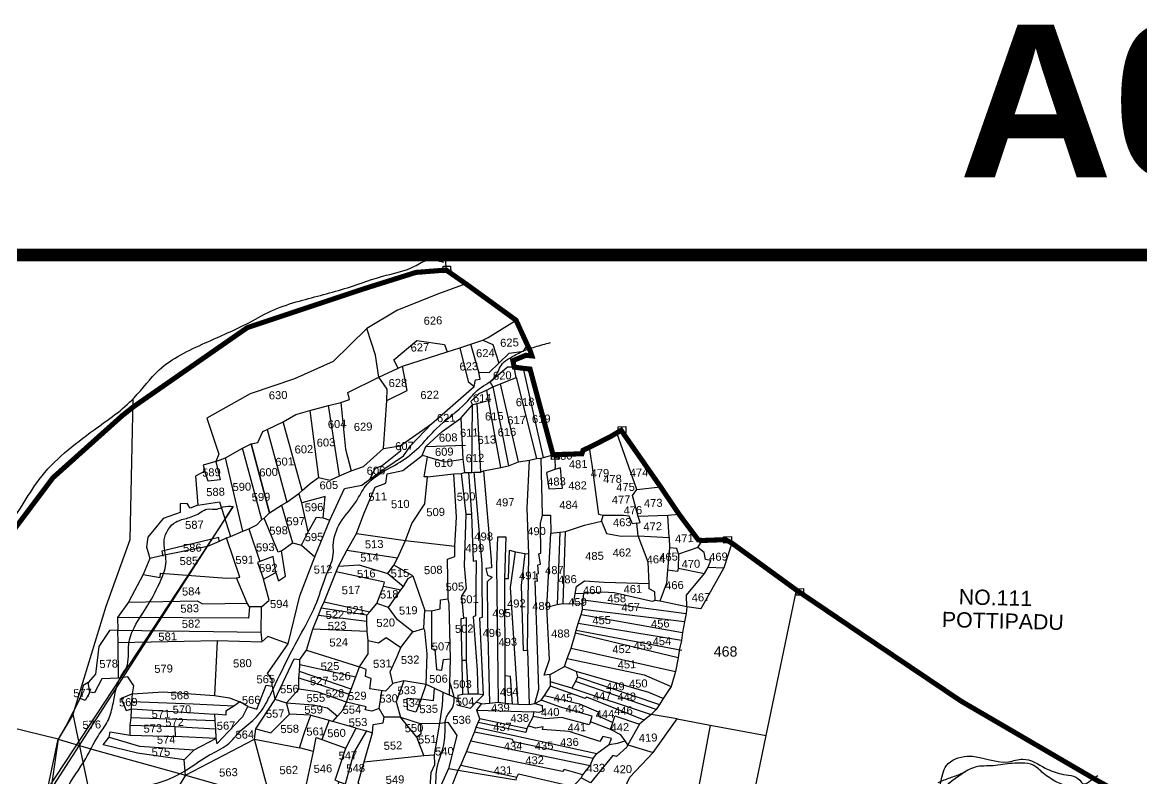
# Model space of a CAD drawing. Header units: inches. Extents: x 182366 to 215308, y 1619047 to 1632624.
# Drawn here: x 185172 to 187374, y 1631137 to 1632624 of the extents above; entities that cross this region are included whole.
import ezdxf
from ezdxf.enums import TextEntityAlignment as Align

# ---------------------------------------------------------------- set-up
doc = ezdxf.new("R2010")
doc.units = ezdxf.units.IN
doc.header["$MEASUREMENT"] = 0
doc.linetypes.add('HIDDEN2', pattern=[0.1875, 0.125, -0.0625])
for name, color, linetype in [('PLOT', 7, 'Continuous'), ('PLOT NO', 7, 'Continuous'), ('ROAD', 1, 'Continuous'), ('STREAM', 4, 'Continuous'), ('TEXT', 1, 'Continuous'), ('VILLAGE BOUNDARY', 5, 'Continuous'), ('VILLAGE STONES', 240, 'Continuous')]:
    doc.layers.add(name, color=color, linetype=linetype)
doc.styles.get("Standard").update_dxf_attribs({"font": 'arial.ttf'})

msp = doc.modelspace()

# ---------------------------------------------------------------- linework, layer by layer
at = {"color": 5, "const_width": 25}
msp.add_lwpolyline([(182378.6, 1632166.8), (191929.3, 1632166.8), (191929.3, 1619118.1), (182378.6, 1619118.1)], close=True, dxfattribs=at)
at = {"layer": 'PLOT'}
for points in [[(186044.5, 1632110.3), (185990.9, 1632090.7), (185910.3, 1632058.3), (185849.7, 1632022.3), (185783.9, 1631957.4), (185707.8, 1631923.4), (185620, 1631893.5), (185535, 1631845.7), (185558.4, 1631774.9), (185552.7, 1631760.6), (185528, 1631753.5), (185531.2, 1631741.8), (185512.9, 1631731.5), (185517.2, 1631674.8), (185502.2, 1631669), (185496.4, 1631678.3), (185482.3, 1631677.2), (185482.4, 1631660.1), (185449.3, 1631648.6), (185419.2, 1631611.7), (185416.3, 1631593.1), (185423, 1631569.9), (185409.6, 1631538.3), (185380.8, 1631484), (185359.5, 1631453.8), (185359.9, 1631428.8), (185343.7, 1631428.6), (185322.5, 1631396.6), (185316.3, 1631342.5), (185301.4, 1631326), (185291.6, 1631319.9), (185285.9, 1631295.4), (185258, 1631241.7), (185242.4, 1631214.3), (184982.1, 1631278)], [(185552.7, 1631760.6), (185571.7, 1631768), (185605.4, 1631786.8), (185622, 1631795.1), (185635.6, 1631797.7), (185645.3, 1631819.5), (185653.6, 1631823.6), (185684.9, 1631838.6), (185710, 1631853), (185737.6, 1631861), (185774.7, 1631870.6), (185798.9, 1631877), (185816, 1631882.6), (185812.3, 1631896.3), (185873.1, 1631926.3), (185911.5, 1631944.3), (185919.9, 1631948), (186008.1, 1631976.6), (186032.6, 1631984.3), (186054.7, 1631991.4), (186078.3, 1631999.3), (186088.5, 1632004.8), (186143.4, 1632038.5)], [(185882.9, 1631786.3), (185888.9, 1631880.4), (185890, 1631903.2), (185873.1, 1631926.3), (185867, 1631970.1), (185849.7, 1632022.3)], [(185911.5, 1631944.3), (185903.1, 1631960.9), (185948.2, 1631998.4), (186002.3, 1631990.9), (186008.1, 1631976.6)], [(186078.3, 1631999.3), (186097.4, 1631990.6), (186109.8, 1631953.9)], [(185359.9, 1631428.8), (185641.7, 1631425.2), (185642.6, 1631474.7), (185618.8, 1631475), (185614.5, 1631481.8), (185593.6, 1631531.9), (185599.7, 1631533.3), (185574.7, 1631608.8), (185574.5, 1631610.6), (185581.5, 1631613.1), (185605.6, 1631623.8), (185617.5, 1631628.2), (185633.2, 1631635.9), (185643.4, 1631646.4), (185647.9, 1631649.5), (185658.4, 1631659.7), (185682, 1631674.7), (185692.6, 1631681), (185716, 1631698), (185722.5, 1631703.8), (185738.5, 1631717.3), (185755, 1631728.9), (185778, 1631723.9), (185796.2, 1631732.4), (185819.1, 1631742.4), (185843, 1631750.6), (185882.9, 1631786.3), (185915.2, 1631791.4), (185977.2, 1631834.8), (186060.7, 1631907.9), (186063.5, 1631921.1), (186072.9, 1631922.3), (186069.9, 1631936.3), (186090.3, 1631935.7), (186109.8, 1631953.9), (186130, 1631974), (186157.7, 1631977.9), (186165.6, 1631989.9)], [(186032.6, 1631984.3), (186048.9, 1631918.2), (186060.7, 1631907.9)], [(186069.9, 1631936.3), (186054.7, 1631991.4)], [(185242.4, 1631214.3), (185309.1, 1631194.9), (185493.3, 1631144), (185628.6, 1631214.4), (185631.6, 1631234.9), (185669.1, 1631291.8), (185707.1, 1631372.7), (185718, 1631371.3), (185731.1, 1631389.3), (185743.9, 1631431.2), (185754.7, 1631458.3), (185759.7, 1631472.2), (185765.9, 1631484.6), (185789.4, 1631543.6), (185794.4, 1631555.1), (185810.7, 1631585.4), (185829.4, 1631619.3), (185844.2, 1631657.9), (185865.9, 1631709.9), (185887.5, 1631718.1), (185889.8, 1631736.5), (185920.8, 1631742.9), (185958.9, 1631772.7), (185965.7, 1631790.3), (185998.1, 1631819.6), (186034.8, 1631846.1), (186057.4, 1631872.4), (186066, 1631875), (186089.1, 1631880.8), (186085.9, 1631900.9), (186097.7, 1631907.5), (186112.6, 1631913.7), (186143.4, 1631926.1), (186139.8, 1631946.2), (186126.5, 1631945.9), (186092.3, 1631916.8), (186097.7, 1631907.5)], [(185888.9, 1631880.4), (185929.4, 1631900.3), (185919.9, 1631948)], [(186197.3, 1631768.2), (186158.2, 1631943.8)], [(186097.7, 1631907.5), (186128.7, 1631752)], [(186148, 1631759.7), (186112.6, 1631913.7)], [(186143.4, 1631926.1), (186183.6, 1631766.4)], [(186085.9, 1631900.9), (186070.1, 1631893.8), (186054.4, 1631878.4), (186057.4, 1631872.4)], [(185737.6, 1631861), (185755, 1631728.9)], [(185796.2, 1631732.4), (185774.7, 1631870.6)], [(185798.9, 1631877), (185807.8, 1631784.7), (185819.1, 1631742.4)], [(186056.1, 1631739.2), (186057.4, 1631872.4)], [(186066, 1631875), (186073.2, 1631740)], [(186113.5, 1631748.9), (186089.1, 1631880.8)], [(185722.5, 1631703.8), (185684.9, 1631838.6)], [(186034.8, 1631846.1), (186037.6, 1631793), (186038.6, 1631765), (186042.1, 1631738.7)], [(185493.3, 1631144), (185490.6, 1631173.8), (185510, 1631193.9), (185552.8, 1631215.6), (185555, 1631205.6), (185588.2, 1631240.9), (185605.6, 1631259), (185615.8, 1631278.8), (185633.6, 1631273.4), (185652.1, 1631320.5), (185663.9, 1631318.7), (185663.4, 1631331.9), (185654.1, 1631343.6), (185694.8, 1631401.9), (185718.2, 1631496.6), (185747.2, 1631573), (185776.9, 1631645), (185805.6, 1631707.6), (185840, 1631714.1), (185854.9, 1631725.3), (185885.1, 1631746.6), (185922.1, 1631771.6), (185936.6, 1631792.3), (185977.2, 1631834.8)], [(185653.6, 1631823.6), (185692.6, 1631681)], [(186380.9, 1631705.8), (186341.5, 1631817)], [(185622, 1631795.1), (185658.4, 1631659.7)], [(185658.4, 1631659.7), (185622, 1631795.1)], [(185643.4, 1631646.4), (185605.4, 1631786.8)], [(185659, 1631101.5), (185628.6, 1631214.4), (185717.6, 1631197.2), (185727.8, 1631229.9), (185739.5, 1631261.9), (185775.6, 1631251.7), (185783.1, 1631249.4), (185792.2, 1631259.5), (185802.6, 1631271.3), (185810.1, 1631287.6), (185815.2, 1631302.8), (185819.1, 1631313), (185828.4, 1631337.2), (185835.5, 1631356.8), (185852.5, 1631382.6), (185852.2, 1631408.5), (185850.4, 1631426.5), (185849.6, 1631446.9), (185849.6, 1631458.3), (185855.9, 1631465.2), (185869.5, 1631481.6), (185882.9, 1631515.5), (185916.8, 1631508.2), (185922.2, 1631515), (185931, 1631530.8), (185940.6, 1631535.5), (185903.1, 1631557), (185909.9, 1631570.7), (185926.1, 1631605.4), (185938.1, 1631638.5), (185963.9, 1631677.1), (185969.4, 1631730.2), (185962.9, 1631730.7), (185968.9, 1631769.9), (185958.9, 1631772.7)], [(185915.2, 1631791.4), (185915.8, 1631781.2), (185879.7, 1631752.2), (185866.1, 1631747.2), (185854.9, 1631725.3)], [(185965.7, 1631790.3), (186043.8, 1631792.9)], [(185969.4, 1631730.2), (186020.8, 1631736.2), (186035.9, 1631737.3), (186042.1, 1631738.7), (186049.7, 1631739), (186056.1, 1631739.2), (186061, 1631739.7), (186073.2, 1631740), (186079.6, 1631742.1), (186113.5, 1631748.9), (186128.7, 1631752), (186148, 1631759.7), (186169.9, 1631763.3), (186183.6, 1631766.4), (186193, 1631767.3), (186197.3, 1631768.2), (186216.1, 1631773.9), (186218.9, 1631770.3), (186220.1, 1631751.9), (186219.4, 1631744.7), (186203.6, 1631738.9), (186207.7, 1631707.1), (186234.5, 1631708.5), (186233.1, 1631725.7), (186230.6, 1631747.9), (186219.4, 1631744.7)], [(186380.8, 1631639.7), (186372.7, 1631638), (186366, 1631653), (186354.7, 1631654.6), (186336.9, 1631654.6), (186314.8, 1631654.6), (186308.8, 1631655.7), (186306.2, 1631656.4), (186295.8, 1631734.6), (186293.1, 1631754.5), (186290.9, 1631766.3), (186288.1, 1631788.8)], [(185552.7, 1631760.6), (185561.3, 1631724.8), (185537.7, 1631722.3), (185531.2, 1631741.8)], [(185605.6, 1631623.8), (185571.7, 1631768)], [(185605.6, 1631623.8), (185571.7, 1631768)], [(185968.9, 1631769.9), (186004.2, 1631760.2), (186038.6, 1631765)], [(186108.6, 1631287.1), (186105.6, 1631556.1), (186107.6, 1631612.3), (186123.1, 1631612.6), (186120.4, 1631530.4), (186128.3, 1631530.8), (186130.6, 1631586.6), (186142.2, 1631582.8), (186160.5, 1631579.9), (186168.5, 1631579), (186165.1, 1631669), (186169.9, 1631763.3)], [(186180.6, 1631284.5), (186188.5, 1631313), (186181.2, 1631525.8), (186185.4, 1631525.5), (186184.3, 1631540), (186187.4, 1631540.5), (186186, 1631557.2), (186191.6, 1631558.7), (186188, 1631579), (186191.9, 1631580.2), (186191.2, 1631638.8), (186195.5, 1631655.3), (186193, 1631767.3)], [(185900.8, 1631323.9), (185895.7, 1631347.3), (185909.8, 1631377.1), (185916.4, 1631394.8), (185940.5, 1631425.9), (185962.2, 1631432), (185962.8, 1631445.8), (185964.1, 1631467.3), (185977, 1631467.1), (185994.4, 1631470.8), (185994.9, 1631488.6), (186009.7, 1631490.4), (186008.7, 1631568.3), (186022.9, 1631573.7), (186023.2, 1631594), (186026.1, 1631651.4), (186020.8, 1631736.2)], [(186038.9, 1631302.2), (186035.1, 1631451.9), (186040.6, 1631452.7), (186036.4, 1631495.6), (186046.1, 1631510.6), (186042, 1631555.7), (186045.2, 1631657), (186035.9, 1631737.3)], [(186049.7, 1631739), (186055.7, 1631657.4), (186058.8, 1631564.8), (186065.1, 1631565.8), (186063.8, 1631456.9), (186059.2, 1631455.3), (186066.6, 1631350.1), (186068.4, 1631302.9)], [(186079.5, 1631301.7), (186072.1, 1631453.1), (186077.6, 1631454.2), (186076.4, 1631533), (186077, 1631559.1), (186061, 1631739.7)], [(186079.6, 1631742.1), (186094.5, 1631566.6), (186095.4, 1631551.7), (186083.8, 1631550.2), (186087.4, 1631537.3), (186096.2, 1631533.5), (186086.8, 1631524.3), (186087.5, 1631446.8), (186091.1, 1631285.4)], [(186075.4, 1631283.8), (186091.1, 1631285.4), (186108.6, 1631287.1), (186121.7, 1631285.2), (186136.4, 1631283.8), (186147.3, 1631283.3), (186169.1, 1631282.7), (186180.6, 1631284.5), (186192.5, 1631291), (186199.2, 1631300.4), (186211.2, 1631318.7), (186211, 1631327.5), (186210.3, 1631342), (186238.7, 1631357.4), (186244.2, 1631373), (186251.6, 1631393.6), (186260.5, 1631423.1), (186261.5, 1631429.1), (186265.6, 1631442.1), (186271.3, 1631459.8), (186274.3, 1631469.4), (186273.6, 1631481.8), (186275.6, 1631488.8), (186276.5, 1631501.3), (186259.9, 1631500.5), (186262.1, 1631514.9), (186277.8, 1631525.7), (186316.8, 1631523.3), (186405, 1631520.8), (186403.5, 1631562.4), (186383.7, 1631614.7), (186380.8, 1631639.7), (186387.3, 1631640.6), (186383.7, 1631652.2), (186372.3, 1631694), (186380.9, 1631705.8), (186427.8, 1631710.7)], [(185763.8, 1631649.7), (185768.1, 1631692.1), (185721.9, 1631679.3), (185716, 1631698)], [(185517.2, 1631674.8), (185559.8, 1631681.6), (185581.5, 1631613.1)], [(185682, 1631674.7), (185703.3, 1631600.7)], [(185734.5, 1631622.2), (185721.9, 1631679.3)], [(185681.7, 1631584.8), (185675.2, 1631582.6), (185647.9, 1631649.5)], [(185721.2, 1631595.8), (185734.5, 1631622.2), (185750.9, 1631651.3), (185763.8, 1631649.7), (185776.9, 1631645)], [(186045.2, 1631657), (186055.7, 1631657.4)], [(186195.5, 1631655.3), (186211.1, 1631654.9), (186211.9, 1631619.9), (186229.4, 1631622), (186240.8, 1631622.9), (186278.3, 1631635.3), (186311.7, 1631643.4), (186314.8, 1631654.6)], [(186311.7, 1631643.4), (186321.6, 1631618.8), (186350.4, 1631613.6), (186383.7, 1631614.7), (186444.8, 1631611.1), (186442.1, 1631654.3)], [(186464.3, 1631656.6), (186442.1, 1631654.3), (186383.7, 1631652.2)], [(185617.5, 1631628.2), (185639.4, 1631564.1)], [(185829.4, 1631619.3), (185926.1, 1631605.4), (186023.2, 1631594)], [(186210.3, 1631342), (186198.4, 1631340.5), (186209.5, 1631371), (186204.1, 1631474.2), (186211.9, 1631619.9)], [(186229.4, 1631622), (186224.3, 1631479.2)], [(186236.1, 1631481.6), (186240.8, 1631622.9)], [(185574.5, 1631610.6), (185559.5, 1631603.2), (185536.3, 1631593.7), (185448.2, 1631575.8), (185423, 1631569.9)], [(185559.5, 1631603.2), (185558.5, 1631610.9), (185446.2, 1631584), (185448.8, 1631574.7)], [(185670.9, 1631542.5), (185676.3, 1631525.7), (185689.9, 1631535), (185681.7, 1631584.8), (185703.3, 1631600.7), (185721.2, 1631595.8), (185747.2, 1631573)], [(186567.8, 1631600.3), (186552.3, 1631551.3), (186506.6, 1631471.2), (186479.4, 1631474.8), (186478.1, 1631461.8), (186474.8, 1631445.6), (186470.6, 1631424.1), (186468.7, 1631408.6), (186465, 1631392.4), (186462, 1631374.6), (186457.3, 1631347.7), (186448.5, 1631318.4), (186432.8, 1631294.5), (186425.8, 1631283), (186419.1, 1631273), (186409.4, 1631262.9), (186395.5, 1631251.9), (186386.3, 1631244.3), (186363.3, 1631203.6), (186361.4, 1631198.7), (186340.8, 1631180.6), (186333.5, 1631182.2), (186289.9, 1631128.5), (186271.4, 1631138.6), (186255.9, 1631121.3)], [(186444.8, 1631611.1), (186445.3, 1631591), (186441.5, 1631547), (186439.2, 1631521.3), (186426.3, 1631486.3)], [(186479.4, 1631474.8), (186479, 1631498), (186514, 1631540.1), (186521.2, 1631552.8), (186526.3, 1631565.9), (186515.9, 1631567.8), (186513.2, 1631581.8), (186501, 1631591.7), (186509.4, 1631605.3)], [(185909.9, 1631570.7), (185810.7, 1631585.4)], [(186147.3, 1631283.3), (186132.7, 1631512.8), (186142.2, 1631582.8)], [(186160.5, 1631579.9), (186153.4, 1631516.6), (186157.6, 1631389), (186166, 1631389.3), (186168.5, 1631579)], [(186463, 1631578.4), (186462.2, 1631550.9), (186460.9, 1631544.5), (186441.5, 1631547)], [(186501, 1631591.7), (186463, 1631578.4), (186460, 1631589.7), (186445.3, 1631591)], [(185642.6, 1631474.7), (185657.8, 1631487.7), (185646.6, 1631529.3), (185670.9, 1631542.5), (185665.8, 1631573.9), (185639.4, 1631564.1), (185634.8, 1631562), (185646.6, 1631529.3)], [(185794.4, 1631555.1), (185834.3, 1631557.7), (185891, 1631540.1), (185922.2, 1631515)], [(185891, 1631540.1), (185903.1, 1631557)], [(186521.2, 1631552.8), (186552.3, 1631551.3)], [(185409.6, 1631538.3), (185443.3, 1631532.5), (185443.7, 1631540.9), (185574.3, 1631530.9), (185593.6, 1631531.9)], [(185882.9, 1631515.5), (185884.8, 1631523.4), (185789.4, 1631543.6)], [(185940.6, 1631535.5), (185964.1, 1631467.3)], [(186120.4, 1631530.4), (186121.1, 1631338.8), (186121.7, 1631285.2)], [(186462.2, 1631550.9), (186514, 1631540.1)], [(186416.8, 1631487.3), (186416.6, 1631504.4), (186405.3, 1631510.3), (186405, 1631520.8)], [(185380.8, 1631484), (185516.2, 1631486.5), (185526.8, 1631480.8), (185614.5, 1631481.8)], [(185493.3, 1631144), (185573.6, 1631120.5), (185659, 1631101.5), (185728.5, 1631085.2), (185796.6, 1631070), (185824.1, 1631063.9), (185886.6, 1631040.9), (185913.1, 1631038.3), (185946.1, 1631026.2), (185956.4, 1631026), (185983.3, 1631019.3), (185981.8, 1631006), (185992.7, 1631004.2), (186008.6, 1631000.8), (186045.1, 1630997.1), (186081.3, 1630991.2), (186270.2, 1630967.2), (186305.3, 1630962.7), (186377.3, 1630962), (186475.7, 1630944.3), (186574.7, 1630927.1), (186635.3, 1631221.8), (186695.3, 1631507.5)], [(185892.3, 1631473.8), (185916.8, 1631508.2)], [(186012.5, 1631300.9), (186014.7, 1631372.7), (186011.6, 1631480.8), (186009.7, 1631490.4)], [(186256.3, 1631480.8), (186259.9, 1631500.5)], [(186275.6, 1631488.8), (186478.1, 1631461.8)], [(186479.4, 1631474.8), (186426.3, 1631486.3), (186416.8, 1631487.3), (186411.2, 1631485), (186336.3, 1631502.4), (186313.8, 1631503.4), (186276.5, 1631501.3)], [(185618.8, 1631475), (185617.3, 1631452.5), (185359.5, 1631453.8)], [(185849.6, 1631458.3), (185759.7, 1631472.2)], [(185765.9, 1631484.6), (185855.9, 1631465.2)], [(185940.5, 1631425.9), (185910.3, 1631449.2), (185892.3, 1631473.8), (185869.5, 1631481.6)], [(185977, 1631467.1), (185976.8, 1631392.3), (185983.7, 1631391.5), (185986.9, 1631351.3), (185997.4, 1631350.4), (186000.7, 1631371.3), (186014.7, 1631372.7)], [(186204.1, 1631474.2), (186224.3, 1631479.2), (186236.1, 1631481.6), (186256.3, 1631480.8), (186276.4, 1631481.6)], [(186474.8, 1631445.6), (186274.3, 1631469.4)], [(185754.7, 1631458.3), (185849.6, 1631446.9)], [(186050, 1631303), (186045.8, 1631369), (186045.9, 1631453.3), (186040.6, 1631452.7)], [(186271.3, 1631459.8), (186470.6, 1631424.1)], [(185361.5, 1631334.7), (185360.9, 1631404.1), (185359.9, 1631428.8)], [(185359.9, 1631428.8), (185641.7, 1631425.2)], [(185694.8, 1631401.9), (185655.1, 1631416.6), (185643.9, 1631406.4), (185641.7, 1631425.2)], [(185850.4, 1631426.5), (185743.9, 1631431.2)], [(185982.2, 1631314.6), (185980, 1631289.8), (185956.4, 1631293.1), (185946.3, 1631267.8), (185929.5, 1631272.4), (185929.1, 1631295.4), (185956.4, 1631293.1), (185966.6, 1631322.4), (185968.5, 1631382.5), (185964, 1631428.1), (185962.2, 1631432)], [(186462, 1631374.6), (186260.5, 1631423.1)], [(186261.5, 1631429.1), (186469.5, 1631389.9)], [(186468.7, 1631408.6), (186265.6, 1631442.1)], [(185555.2, 1631407.9), (185360.9, 1631404.1)], [(185643, 1631405.4), (185555.2, 1631407.9), (185550.3, 1631300.4), (185579.5, 1631295.6), (185599.8, 1631287.7)], [(185852.2, 1631408.5), (185872.6, 1631404), (185887.6, 1631414.7), (185916.4, 1631394.8)], [(185731.1, 1631389.3), (185835.5, 1631356.8)], [(186166, 1631389.3), (186169.1, 1631282.7)], [(186251.6, 1631393.6), (186457.3, 1631347.7)], [(185631.6, 1631234.9), (185660.7, 1631226.7), (185697.6, 1631263.5), (185691.7, 1631286.1), (185715.8, 1631313.2), (185716.3, 1631335.1), (185717.5, 1631347.5), (185717.7, 1631361.4), (185718, 1631371.3)], [(185717.7, 1631361.4), (185828.4, 1631337.2)], [(186017.3, 1631122.3), (186029.6, 1631153.3), (186034.6, 1631163.6), (186045.6, 1631189.7), (186054.6, 1631211.1), (186061.6, 1631228.1), (186065.1, 1631238.4), (186069, 1631247.1), (186072.4, 1631254.5), (186066, 1631271.8), (186075.4, 1631283.8), (186064.7, 1631287.3), (186079.5, 1631301.7), (186068.4, 1631302.9), (186050, 1631303), (186038.9, 1631302.2), (186028.8, 1631300.3), (186028.7, 1631294), (186012.5, 1631300.9), (185999.9, 1631306.6), (185982.2, 1631314.6), (185966.6, 1631322.4), (185922.6, 1631329.1), (185900.8, 1631323.9), (185886.8, 1631308.7), (185881, 1631309.5), (185855.6, 1631313.7), (185858.3, 1631334.1), (185847.3, 1631337.7), (185848.3, 1631351.7), (185835.5, 1631356.8)], [(186037.3, 1631369.8), (186045.7, 1631370.2)], [(186432.8, 1631294.5), (186404.5, 1631306.6), (186404.5, 1631306.6), (186261.4, 1631347.7), (186238.7, 1631357.4)], [(186244.2, 1631373), (186395.4, 1631340.9), (186448.5, 1631318.4)], [(185388.5, 1631303.6), (185391.7, 1631319.7), (185379.4, 1631337.3), (185361.5, 1631334.7), (185328.8, 1631333.1), (185314.1, 1631305.8), (185305.2, 1631307), (185295.7, 1631290.9), (185284.6, 1631295.5)], [(185716.3, 1631335.1), (185815.2, 1631302.8)], [(185819.1, 1631313), (185717.5, 1631347.5)], [(186136.4, 1631283.8), (186132.2, 1631338.1), (186121.1, 1631338.8)], [(186261.4, 1631347.7), (186264.3, 1631337), (186260.6, 1631327.7), (186252.9, 1631315), (186211, 1631327.5)], [(186264.3, 1631337), (186425.8, 1631283)], [(185305.2, 1631307), (185301.4, 1631326)], [(185663.9, 1631318.7), (185668.9, 1631293.2), (185691.7, 1631286.1), (185744, 1631282.4), (185772.7, 1631276.2), (185792.2, 1631259.5)], [(185874.2, 1631275.2), (185859.4, 1631269.7), (185846.4, 1631272), (185848.7, 1631278.3), (185810.1, 1631287.6), (185752.1, 1631307.6), (185715.8, 1631313.2)], [(185922.6, 1631329.1), (185907.8, 1631288.3), (185915.9, 1631257.8), (185884, 1631257.9)], [(186395.5, 1631251.9), (186282.6, 1631297.2), (186279.3, 1631294.6), (186211.2, 1631318.7)], [(186252.9, 1631315), (186409.4, 1631262.9)], [(186419.1, 1631273), (186260.6, 1631327.7)], [(185490.6, 1631173.8), (185398.5, 1631187), (185331.4, 1631203.1), (185343.2, 1631218.6), (185345, 1631228.8), (185384.3, 1631222.7), (185384.5, 1631242.3), (185386.4, 1631256.6), (185386.9, 1631273.1), (185387.7, 1631287.7), (185388.5, 1631303.6), (185366.8, 1631294.7), (185376.2, 1631271.1), (185387.8, 1631274.1)], [(185388.5, 1631303.6), (185449.3, 1631307.7), (185550.3, 1631300.4)], [(185886.6, 1631040.9), (185867.2, 1631084.7), (185833, 1631128.8), (185844.3, 1631170), (185860.7, 1631226.7), (185862.4, 1631243.2), (185881.7, 1631246.9), (185884, 1631257.9), (185874.2, 1631275.2), (185879, 1631309)], [(185976.4, 1631101.8), (185973.8, 1631111.3), (185976.1, 1631149.3), (185983.9, 1631164.8), (185983.2, 1631183.6), (185993.2, 1631246), (185998.9, 1631281.6), (185999.9, 1631306.6)], [(186028.7, 1631294), (186031.9, 1631280.6), (186053.7, 1631275.8), (186064.7, 1631287.3)], [(186329.3, 1631233.3), (186289.6, 1631248.4), (186292.8, 1631260.1), (186231.1, 1631277.6), (186192.5, 1631291)], [(186199.2, 1631300.4), (186268.1, 1631284.2), (186304.7, 1631268.3), (186304.7, 1631260.6), (186334, 1631247.4)], [(185588.2, 1631279.4), (185508.3, 1631283.4), (185387.7, 1631287.7)], [(185387.8, 1631274.1), (185550.3, 1631263.6)], [(185615.8, 1631278.8), (185599.8, 1631287.7), (185588.2, 1631279.4), (185572.7, 1631269.6), (185572.3, 1631261.9), (185550.3, 1631263.6), (185550.8, 1631250.9), (185551.8, 1631234.7), (185552.8, 1631215.6)], [(186066, 1631271.8), (186177.9, 1631268.1)], [(186180.6, 1631284.5), (186194.6, 1631280.6), (186195.4, 1631269.9), (186188.5, 1631267.3), (186177.9, 1631268.1), (186177, 1631259.4), (186167, 1631241.1), (186164.6, 1631234.6), (186162.7, 1631227.8), (186069, 1631247.1)], [(185550.8, 1631250.9), (185386.4, 1631256.6)], [(185739.5, 1631261.9), (185697.6, 1631263.5)], [(185775.6, 1631251.7), (185761.5, 1631214)], [(185786.8, 1631048), (185796.6, 1631070), (185791.5, 1631108), (185794.5, 1631130.5), (185787.4, 1631134), (185808.6, 1631196.7), (185829.1, 1631236), (185783.1, 1631249.4)], [(185915.9, 1631257.8), (185955, 1631245.6), (185993.2, 1631246), (186009.3, 1631247.9), (186026.8, 1631221.6), (186010.8, 1631156.6), (186029.6, 1631153.3)], [(185962.1, 1631182.5), (185947.9, 1631218.8), (185915.9, 1631257.8)], [(185955, 1631245.6), (185956.2, 1631224.6), (185947.9, 1631218.8)], [(186164.6, 1631234.6), (186072.4, 1631254.5)], [(186289.6, 1631248.4), (186286.9, 1631243), (186232.7, 1631257.1), (186201.5, 1631254.4), (186177, 1631259.4)], [(186308.4, 1631107.3), (186324.2, 1631105.6), (186336.6, 1631113.5), (186351.4, 1631106.4), (186367, 1631139.7), (186413, 1631188.6), (186460.6, 1631254.3), (186409.4, 1631262.9)], [(186363.3, 1631203.6), (186358.3, 1631211.5), (186349.6, 1631222.8), (186329.3, 1631233.3), (186334, 1631247.4), (186337.6, 1631260.4), (186386.3, 1631244.3)], [(186460.6, 1631254.3), (186525.5, 1631241.8), (186635.3, 1631221.8)], [(185384.3, 1631222.7), (185473.5, 1631219.7)], [(185384.5, 1631242.3), (185472.8, 1631239.4)], [(185552.8, 1631215.6), (185473.5, 1631219.7), (185472.8, 1631239.4), (185551.4, 1631234.9)], [(185849.4, 1631230.8), (185824.3, 1631188.4), (185807.5, 1631126.1), (185794.5, 1631130.5)], [(185829.1, 1631236), (185849.4, 1631230.8), (185860.7, 1631226.7)], [(186294.8, 1631176.3), (186138.6, 1631209.4), (186136.7, 1631213.7), (186061.6, 1631228.1)], [(186065.1, 1631238.4), (186302.6, 1631186.2)], [(186326.3, 1631204.2), (186331.2, 1631215.7), (186314.2, 1631219.9), (186308.5, 1631210.2), (186247.9, 1631229.4), (186195.3, 1631233.5), (186196.5, 1631239), (186181.4, 1631236.1), (186167, 1631241.1)], [(186525.5, 1631241.8), (186494.6, 1631076.4), (186475.7, 1630944.3)], [(185493.3, 1631144), (185416.9, 1631020.4), (185305.4, 1630893.6), (185299, 1630777.6), (185348.4, 1630727), (185313.1, 1630663.1), (185188.1, 1630956.9), (185242.4, 1631214.3)], [(185343.2, 1631218.6), (185402.9, 1631201.1), (185510, 1631193.9)], [(185691.2, 1630922.6), (185636.6, 1630984), (185636.2, 1631022.7), (185661.3, 1631040.1), (185699.8, 1631037), (185728.5, 1631085.2), (185731.2, 1631125.9), (185744.9, 1631190.2), (185750.4, 1631218), (185761.5, 1631214), (185808.6, 1631196.7)], [(186054.6, 1631211.1), (186289, 1631162.9)], [(186271.4, 1631138.6), (186274.9, 1631144.2), (186289, 1631162.9), (186294.8, 1631176.3), (186302.6, 1631186.2), (186326.3, 1631204.2), (186342.9, 1631206.5), (186358.3, 1631211.5)], [(186363.3, 1631203.6), (186413, 1631188.6)], [(185744.9, 1631190.2), (185717.6, 1631197.2)], [(185844.3, 1631170), (185962.1, 1631182.5), (185983.2, 1631183.6)], [(186274.9, 1631144.2), (186237.8, 1631154.7), (186234.7, 1631150.9), (186045.6, 1631189.7)], [(186010.8, 1631156.6), (185989.9, 1631111.5), (185990.8, 1631084.5), (185983.3, 1631019.3)], [(186034.6, 1631163.6), (186145, 1631140.1)], [(186029.6, 1631153.3), (186143.3, 1631134.6), (186145, 1631140.1), (186148.5, 1631146.3), (186255.9, 1631121.3)]]:
    msp.add_lwpolyline(points, dxfattribs=at)
at = {"layer": 'ROAD'}
for points in [[(186576, 1629515.8), (186412.1, 1629684.4), (186312.8, 1629812.8), (186252.9, 1629905.3), (186218.2, 1629971.4), (186121, 1630075.9), (186037.1, 1630119.8), (185985.7, 1630155.9), (185976.4, 1630184.3), (185884.4, 1630246.3), (185730.1, 1630321.6), (185649.4, 1630367.3), (185624, 1630434.7), (185535.6, 1630631.4), (185420.5, 1630797.1), (185305.6, 1631104.1), (185272.3, 1631263.5), (185337.2, 1631476.3), (185384.1, 1631607.4), (185390.1, 1631882.7)], [(185272.3, 1631263.5), (185242.4, 1631214.3), (185228.4, 1631114.7), (185586.9, 1631672.1), (185160.1, 1631023.3), (185149.9, 1630960.5), (185230.5, 1630728.1), (185264.5, 1630637.1), (185364.3, 1630452.6), (185439.9, 1630344.9), (185519.6, 1630122.7), (185550, 1629903.1), (185422.4, 1629822.8), (184607.1, 1629816.6), (184556.5, 1629817.5)]]:
    msp.add_lwpolyline(points, dxfattribs=at)
at = {"layer": 'STREAM'}
msp.add_lwpolyline([(186002.6, 1632172.7), (186005.8, 1632137.2)], dxfattribs=at)
for points in [[(184122.1, 1628973.5), (184150.9, 1629010.3), (184171.4, 1629050.4), (184190.1, 1629071.8), (184203.6, 1629082), (184217.1, 1629102.4), (184253.9, 1629140.3), (184302.2, 1629214.8), (184336.5, 1629274.2), (184363.4, 1629308.4), (184399.1, 1629358.5), (184422.5, 1629403), (184439.5, 1629451.4), (184463.8, 1629499), (184514.8, 1629589.7), (184541.9, 1629646.8), (184560.9, 1629726.4), (184581.5, 1629790.5), (184596.6, 1629833.7), (184589.3, 1629866.1), (184616.9, 1629937.7), (184613.3, 1630039.4), (184608.2, 1630126.6), (184614, 1630198.5), (184602.3, 1630264.6), (184609.8, 1630317.9), (184638.8, 1630380.9), (184672.8, 1630508.9), (184693.1, 1630553.3), (184709.4, 1630621.4), (184745.3, 1630695.4), (184764.6, 1630736.7), (184796.2, 1630786.1), (184845, 1630878.2), (184874.2, 1630963.4), (184892.2, 1631043), (184894, 1631079.5), (184908.7, 1631135.1), (184943.1, 1631224.2), (184985.3, 1631325.5), (185016.1, 1631395.2), (185044.1, 1631457.5), (185067.8, 1631520.7), (185089.6, 1631580.7), (185131.9, 1631621.7), (185171.6, 1631674), (185205.2, 1631725.1), (185313.2, 1631822.9), (185392.1, 1631886), (185441.1, 1631940.7), (185531.8, 1631993.8), (185618.8, 1632034.3), (185666.8, 1632058.9), (185717.1, 1632076.2), (185811.9, 1632102.4), (185888, 1632126.9), (185943.6, 1632144.5), (185970.2, 1632156.9), (186000.5, 1632152.7)], [(184795.5, 1630786.1), (184814.8, 1630783.5), (184846, 1630787.2), (184872.9, 1630793), (184900, 1630806.4), (184913.6, 1630805.1), (184938.3, 1630815.7), (184994.1, 1630847.7), (185059.9, 1630873.5), (185099.3, 1630906.3), (185129.2, 1630930.2), (185178, 1630952.8), (185202.4, 1630968), (185223.5, 1630998.8), (185272, 1631030.6), (185303.9, 1631053.9), (185397.9, 1631118.4), (185439.4, 1631129), (185499.2, 1631156.6), (185540.1, 1631183.5), (185575.3, 1631203.7), (185601.8, 1631231.4), (185632.9, 1631258.6), (185655.2, 1631292.1), (185666.2, 1631314.7), (185699.2, 1631382.1), (185725.6, 1631431.3), (185751.2, 1631483.8), (185772, 1631542.1), (185783.8, 1631577.7), (185783.9, 1631595.6), (185798, 1631640.5), (185829.2, 1631682.8), (185847.1, 1631712.2), (185919.8, 1631762.4), (185956.7, 1631793.1), (185986.3, 1631824.9), (186045.4, 1631876.9), (186070.6, 1631903.3), (186103, 1631928.6), (186116.5, 1631953.2), (186131.2, 1631964.2), (186154.9, 1631976.8), (186180.7, 1631986.2), (186211.2, 1631994.5)], [(184500.2, 1629090), (184505.1, 1629112), (184524.1, 1629121.2), (184544, 1629132.4), (184570.2, 1629144.6), (184603, 1629146.4), (184629.4, 1629153.8), (184655.4, 1629174.5), (184677.9, 1629178.5), (184696, 1629180.3), (184719.4, 1629191.3), (184743.3, 1629202.2), (184759.3, 1629197.1), (184785.2, 1629205.7), (184804.2, 1629206), (184828.4, 1629197.5), (184848.4, 1629201.5), (184857.1, 1629208.3), (184890.7, 1629202.2), (184926.1, 1629228.1), (184970.1, 1629230.5), (184986.4, 1629237.1), (185014.7, 1629250.6), (185031.7, 1629261.3), (185045.2, 1629279.6), (185082, 1629290.6), (185103.2, 1629297), (185122.5, 1629309.4), (185175, 1629304.5), (185200.2, 1629311.4), (185234.6, 1629310.2), (185257.2, 1629312.7), (185277.6, 1629329.5), (185304.9, 1629334.9), (185316.2, 1629358.4), (185343.2, 1629373.4), (185367.6, 1629390.1), (185378.3, 1629409.8), (185382.3, 1629433.8), (185385.7, 1629452.1), (185402.7, 1629472.9), (185400.4, 1629513.9), (185417.1, 1629535.8), (185426.2, 1629572.3), (185440.9, 1629592.8), (185443.2, 1629620.7), (185455.6, 1629636.8), (185462.4, 1629666.1), (185481.8, 1629683), (185489.9, 1629709.1), (185493.7, 1629730.6), (185512.3, 1629753.9), (185517.1, 1629765), (185526.9, 1629798.3), (185548.3, 1629814.6), (185550.6, 1629840.5), (185580.2, 1629883.3), (185578.8, 1629904.5), (185592.8, 1629928.9), (185598.9, 1629957.6), (185611, 1629981.3), (185623.4, 1629997.2), (185623.2, 1630021.4), (185635, 1630053.5), (185621, 1630082.1), (185626.7, 1630124.3), (185621, 1630157.7), (185610.8, 1630189), (185583.8, 1630219.7), (185577.1, 1630261.7), (185545.1, 1630287.7), (185522, 1630319.9), (185515.9, 1630343.7), (185490.1, 1630361.6), (185468.1, 1630401.8), (185455.3, 1630432.9), (185427, 1630466.7), (185403, 1630506.3), (185362.1, 1630572.6), (185330.2, 1630615.5), (185295.8, 1630655), (185281.4, 1630677.8), (185261.2, 1630717.2), (185257.6, 1630746.8), (185232.5, 1630797), (185210.4, 1630836.4), (185197.6, 1630886.4), (185191.5, 1630914), (185170.3, 1630946.6), (185168.4, 1630980.8), (185173.4, 1631004.9), (185178.9, 1631031.6), (185215.2, 1631085.6), (185232.2, 1631082.6), (185257, 1631112), (185296.9, 1631176.5), (185321.2, 1631220.7), (185339.6, 1631249.2), (185349.6, 1631279.3), (185355.6, 1631309.2), (185368.1, 1631341.4), (185376.7, 1631355.3), (185381.5, 1631401.4), (185392.7, 1631435), (185419, 1631478), (185444.5, 1631527.4), (185454.8, 1631564), (185451.4, 1631606.5), (185474.1, 1631641.6), (185497.8, 1631649.6), (185523.2, 1631660.8), (185535.3, 1631667.1), (185555.4, 1631667.1), (185566.9, 1631671.4), (185586.9, 1631672.1)], [(185632.5, 1630047.2), (185648, 1630072.6), (185662.1, 1630117), (185668.4, 1630142.1), (185670.2, 1630165.7), (185665.2, 1630196.3), (185651.3, 1630272.3), (185631.7, 1630324), (185650.9, 1630374.1), (185653.3, 1630454.9), (185664.7, 1630517), (185675.8, 1630559.3), (185686.7, 1630605.8), (185723.1, 1630673.1), (185746, 1630707.4), (185772.4, 1630732.4), (185807.7, 1630741), (185865.2, 1630776.5), (185885.8, 1630830.4), (185933, 1630904.8), (185932.2, 1630947.3), (185921.5, 1630969.3), (185939.6, 1630996.1), (185951.3, 1631019.5), (185958.7, 1631049.9), (185972.2, 1631076.6), (185985, 1631123.2), (185988.3, 1631159.4), (186000, 1631198.5), (186003.9, 1631237.9), (186006.5, 1631258.3), (186018.3, 1631276.5), (186012.5, 1631327.4)], [(185900.4, 1629117.9), (185899.7, 1629125.8), (185898.9, 1629148.1), (185905.9, 1629162.5), (185909.4, 1629179.6), (185912.4, 1629201.7), (185919.8, 1629225.6), (185921.2, 1629244.7), (185932.2, 1629285.6), (185936.3, 1629311.4), (185944.7, 1629365.6), (185961.1, 1629384.4), (185981.4, 1629396.3), (185993.1, 1629428.8), (186024.5, 1629456.9), (186035.9, 1629462.6), (186047.8, 1629478), (186069.6, 1629494.5), (186085, 1629516.6), (186101.9, 1629533.4), (186119.4, 1629542.3), (186134.9, 1629561.9), (186158.8, 1629579.3), (186194.3, 1629595.5), (186231.6, 1629596.8), (186295.3, 1629589.5), (186342.4, 1629583.3), (186378.3, 1629580.6), (186422, 1629577.6), (186451.3, 1629595.2), (186481.5, 1629609.1), (186500.2, 1629655.4), (186508.9, 1629700.9), (186524.9, 1629745.9), (186537.7, 1629797.4), (186554.3, 1629853.1), (186586, 1629875.4), (186634.3, 1629899), (186681.3, 1629921.2), (186699.9, 1629939.1), (186753.2, 1629976.5), (186786, 1630045.3), (186838.9, 1630126.2), (186874.1, 1630182.5), (186909.9, 1630240.8), (186918.6, 1630274.2), (186937.8, 1630314.1), (186947.6, 1630446.5), (186961.3, 1630507.4), (186969.3, 1630552.3), (186969.6, 1630603.2), (186972.1, 1630654.2), (186952.6, 1630696), (186940.8, 1630759.2), (186929.3, 1630840), (186931.3, 1630902.7), (186943.1, 1630958.3), (186954.3, 1631033), (186978.6, 1631128.2), (186990.1, 1631162.6), (187030.8, 1631181), (187111.9, 1631170.1), (187140.4, 1631175.3), (187184.5, 1631157.8), (187215.8, 1631146.2), (187252.3, 1631133.7), (187260, 1631126.5), (187273.5, 1631133.3), (187288, 1631143.4)], [(187028.9, 1630585.4), (187088.4, 1630580.2), (187144, 1630567.9), (187168.3, 1630554.1), (187184.2, 1630522.5), (187214.2, 1630506.1), (187240.7, 1630510.7), (187267.1, 1630529.1), (187274.8, 1630585.8), (187306.6, 1630661.5), (187324.3, 1630693.4), (187337, 1630725.1), (187343.1, 1630748.2), (187336.2, 1630786.1), (187328.5, 1630808.4), (187315.8, 1630831.3), (187284.3, 1630875.5), (187265.6, 1630911.1), (187263.9, 1630958.4), (187270.6, 1630990.7), (187271.8, 1631021.1), (187269.9, 1631063.3), (187256.5, 1631100.8), (187207.2, 1631130.3), (187180.4, 1631147.8), (187161, 1631163.2), (187138.8, 1631167.4), (187100.8, 1631164.7), (187082, 1631162.2), (187046.7, 1631159.6), (187018.2, 1631146.2), (186996.9, 1631138.1), (186973.3, 1631129)], [(186329.4, 1629478.2), (186348.1, 1629475.7), (186363.1, 1629472.6), (186373.2, 1629469.7), (186388.4, 1629468.1), (186410.7, 1629475.6), (186419.6, 1629483.3), (186431.3, 1629485.8), (186443.7, 1629491.3), (186455.1, 1629503), (186469.9, 1629518.1), (186471.6, 1629536.9), (186486.9, 1629557.5), (186494.5, 1629575.4), (186497.3, 1629594.8), (186502.9, 1629605.9), (186506.8, 1629662.2), (186529.2, 1629723.1), (186541.8, 1629762.7), (186566.2, 1629809.7), (186584.4, 1629831.6), (186591.6, 1629850.3), (186630.6, 1629869.3), (186639.7, 1629878), (186692.8, 1629909.1), (186714.5, 1629928.6), (186735.2, 1629939), (186766.3, 1629968.2), (186784.9, 1630010.1), (186824.4, 1630062.4), (186843.4, 1630091.6), (186853.7, 1630123.5), (186890.9, 1630169.6), (186923.1, 1630212.8), (186936.5, 1630266.4), (186948.5, 1630292.1), (186962.2, 1630334.2), (186953.5, 1630373.4), (186967.7, 1630399.7), (186969.4, 1630433.1), (186972.1, 1630505.5), (186983, 1630522.5), (186978.4, 1630660.5), (186973.4, 1630686.2), (186951.7, 1630830.4), (186948.9, 1630861.1), (186947.5, 1630916.4), (186966.3, 1630994), (186968, 1631020.9), (186980.5, 1631038.5), (186985.2, 1631111.2), (187028.2, 1631151)]]:
    msp.add_spline(points, degree=3, dxfattribs=at)
at = {"layer": 'VILLAGE BOUNDARY', "linetype": 'HIDDEN2', "ltscale": 140}
msp.add_lwpolyline([(185122.7, 1631582.7, 10, 10, 0), (185232.4, 1631728.8, 10, 10, 0), (185368.9, 1631851.1, 10, 10, 0), (185391.4, 1631868.8, 10, 10, 0), (185614.8, 1632024, 10, 10, 0), (185840.9, 1632099.4, 10, 10, 0), (185946.2, 1632132.5, 10, 10, 0), (186005.8, 1632137.2, 10, 10, 0), (186044.5, 1632110.3, 10, 10, 0), (186044.5, 1632110.3, 10, 10, 0), (186143.4, 1632038.5, 10, 10, 0), (186165.6, 1631989.9, 10, 10, 0), (186171.4, 1631977.9, 10, 10, 0), (186174.5, 1631968.4, 10, 10, 0), (186162.6, 1631969.5, 10, 10, 0), (186137.1, 1631959, 10, 10, 0), (186139.8, 1631946.2, 10, 10, 0), (186158.2, 1631943.8, 10, 10, 0), (186170.9, 1631942.5, 10, 10, 0), (186216.1, 1631773.9, 10, 10, 0), (186273, 1631775.9, 10, 10, 0), (186275.1, 1631782.7, 10, 10, 0), (186288.1, 1631788.8, 10, 10, 0), (186311.8, 1631800.8, 10, 10, 0), (186331.1, 1631810.7, 10, 10, 0), (186341.5, 1631817, 10, 10, 0), (186350.1, 1631822, 10, 10, 0), (186427.8, 1631710.7, 10, 10, 0), (186464.3, 1631656.6, 10, 10, 0), (186501.7, 1631606.6, 10, 10, 0), (186509.4, 1631605.3, 10, 10, 0), (186555.3, 1631607, 10, 10, 0), (186567.8, 1631600.3, 10, 10, 0), (186695.3, 1631507.5, 10, 10, 0), (186826.9, 1631418.5, 10, 10, 0), (187018.6, 1631289.5, 10, 10, 0), (187282.1, 1631135.9, 10, 10, 0), (187319.1, 1631115.2, 10, 10, 0)], format="xyseb", dxfattribs=at)
at = {"layer": 'VILLAGE STONES'}
for points in [[(185999.7, 1632144.6), (186014.7, 1632145.1), (186015.2, 1632132.5), (186000.1, 1632132)], [(186344, 1631828.8), (186359.1, 1631829.3), (186359.5, 1631816.7), (186344.5, 1631816.2)], [(186212.9, 1631777), (186227.9, 1631777.5), (186228.3, 1631765), (186213.3, 1631764.4)], [(186551.8, 1631612.5), (186566.9, 1631613), (186567.3, 1631600.4), (186552.3, 1631599.9)], [(186693.9, 1631510), (186709, 1631510.6), (186709.4, 1631498), (186694.4, 1631497.5)]]:
    msp.add_lwpolyline(points, close=True, dxfattribs=at)

# ---------------------------------------------------------------- texts
at = {"layer": 'PLOT NO'}
for s, height, rotation, p in [('626', 15.74, 2.0215, (185979.9, 1632037.8)), ('627', 15.74, 2.0215, (185954.2, 1631985.2)), ('625', 15.74, 2.0215, (186130.4, 1631994.5)), ('624', 15.74, 2.0215, (186083, 1631973.9)), ('623', 15.74, 2.0215, (186050.5, 1631947.8)), ('620', 15.74, 2.0215, (186116.3, 1631929.8)), ('628', 15.74, 2.0215, (185911, 1631915.3)), ('630', 15.74, 2.0215, (185675.3, 1631891.1)), ('622', 15.74, 2.0215, (185973.4, 1631891.7)), ('614', 15.74, 2.0215, (186076.9, 1631885.3)), ('618', 15.74, 2.0215, (186161.2, 1631877.6)), ('604', 15.74, 2.0215, (185791.4, 1631834.3)), ('621', 15.74, 2.0215, (186006, 1631846.4)), ('615', 15.74, 2.0215, (186100.5, 1631849.7)), ('617', 15.74, 2.0215, (186144.4, 1631842.1)), ('619', 15.74, 2.0215, (186192.9, 1631844.7)), ('629', 15.74, 2.0215, (185842.5, 1631829)), ('611', 15.74, 2.0215, (186051.3, 1631817.3)), ('616', 15.74, 2.0215, (186125.4, 1631818.6)), ('603', 15.74, 2.0215, (185769.5, 1631798.1)), ('607', 15.74, 2.0215, (185923.8, 1631791.2)), ('608', 15.74, 2.0215, (186009.9, 1631807.7)), ('613', 15.74, 2.0215, (186085.8, 1631803.5)), ('602', 15.74, 2.0215, (185726, 1631784.7)), ('609', 15.74, 2.0215, (186002.1, 1631779.8)), ('612', 15.74, 2.0215, (186062.6, 1631767.4)), ('480', 15.74, 2.0215, (186235.9, 1631771.9)), ('601', 15.74, 2.0215, (185688.1, 1631760.5)), ('606', 15.74, 2.0215, (185867.8, 1631742.8)), ('610', 15.74, 2.0215, (186000.9, 1631757.9)), ('481', 15.74, 2.0215, (186265.6, 1631755.3)), ('589', 15.74, 2.0215, (185544.1, 1631739.3)), ('600', 15.74, 2.0215, (185656.5, 1631739.6)), ('483', 15.74, 2.0215, (186222.8, 1631721.3)), ('479', 15.74, 2.0215, (186308.3, 1631737.6)), ('478', 15.74, 2.0215, (186333.1, 1631726.3)), ('474', 15.74, 2.0215, (186385.4, 1631738.9)), ('588', 15.74, 2.0215, (185552.2, 1631700.9)), ('590', 15.74, 2.0215, (185603.9, 1631710.9)), ('605', 15.74, 2.0215, (185775, 1631714.1)), ('482', 15.74, 2.0215, (186264.4, 1631713.3)), ('475', 15.74, 2.0215, (186358.7, 1631710.2)), ('599', 15.74, 2.0215, (185641.7, 1631690.9)), ('511', 15.74, 2.0215, (185871.1, 1631691.7)), ('510', 15.74, 2.0215, (185915.6, 1631677)), ('500', 15.74, 2.0215, (186045.1, 1631691.7)), ('497', 15.74, 2.0215, (186122, 1631680.3)), ('477', 15.74, 2.0215, (186350.1, 1631685.6)), ('473', 15.74, 2.0215, (186413.3, 1631679)), ('596', 15.74, 2.0215, (185746, 1631670.8)), ('509', 15.74, 2.0215, (185985.2, 1631661.2)), ('484', 15.74, 2.0215, (186246.8, 1631675.5)), ('476', 15.74, 2.0215, (186373.2, 1631664.7)), ('587', 15.74, 2.0215, (185510.6, 1631636.2)), ('597', 15.74, 2.0215, (185709.9, 1631643.2)), ('463', 15.74, 2.0215, (186352.3, 1631641)), ('472', 15.74, 2.0215, (186412.2, 1631633)), ('598', 15.74, 2.0215, (185676.1, 1631625)), ('595', 15.74, 2.0215, (185745.9, 1631612.2)), ('498', 16, 0.1882, (186079.7, 1631613.1)), ('490', 15.74, 2.0215, (186183.6, 1631623.6)), ('586', 15.74, 2.0215, (185506.6, 1631590.9)), ('593', 15.74, 2.0215, (185650.1, 1631592)), ('513', 15.74, 2.0215, (185864.2, 1631598.1)), ('499', 16, 0.1882, (186062.2, 1631590.2)), ('471', 15.74, 2.0215, (186474.6, 1631609.5)), ('591', 15.74, 2.0215, (185609.6, 1631567.4)), ('514', 15.74, 2.0215, (185855, 1631572)), ('485', 15.74, 2.0215, (186297.7, 1631574.8)), ('462', 15.74, 2.0215, (186351.7, 1631581.4)), ('464', 15.74, 2.0215, (186418.5, 1631568.2)), ('465', 15.74, 2.0215, (186443.4, 1631573.2)), ('469', 15.74, 2.0215, (186541.6, 1631573.3)), ('585', 15.74, 2.0215, (185499.8, 1631565.2)), ('592', 15.74, 2.0215, (185656, 1631551.2)), ('512', 15.74, 2.0215, (185763.7, 1631548.5)), ('508', 15.74, 2.0215, (185980.5, 1631547.4)), ('487', 15.74, 2.0215, (186218.8, 1631547)), ('470', 15.74, 2.0215, (186487.3, 1631559.2)), ('516', 15.74, 2.0215, (185848.7, 1631540)), ('515', 15.74, 2.0215, (185915, 1631541)), ('491', 15.74, 2.0215, (186167.7, 1631536.4)), ('486', 15.74, 2.0215, (186244.5, 1631528.9)), ('584', 15.74, 2.0215, (185504.4, 1631505.3)), ('517', 15.74, 2.0215, (185818.7, 1631507.8)), ('505', 15.74, 2.0215, (186022.9, 1631514.4)), ('460', 15.74, 2.0215, (186293.4, 1631507.7)), ('461', 15.74, 2.0215, (186373.2, 1631509.8)), ('466', 15.74, 2.0215, (186454.9, 1631517.4)), ('594', 15.74, 2.0215, (185677.7, 1631480.7)), ('518', 15.74, 2.0215, (185893.8, 1631499.5)), ('501', 15.74, 2.0215, (186051.6, 1631489.7)), ('492', 15.74, 2.0215, (186143.9, 1631481.4)), ('459', 15.74, 2.0215, (186264.4, 1631484.3)), ('458', 15.74, 2.0215, (186341.4, 1631491.4)), ('467', 15.74, 2.0215, (186507.2, 1631493.5)), ('583', 15.74, 2.0215, (185501.3, 1631471.7)), ('522', 15.74, 2.0215, (185787.1, 1631459.3)), ('521', 15.74, 2.0215, (185827.7, 1631468.4)), ('519', 15.74, 2.0215, (185931.3, 1631467.8)), ('495', 15.74, 2.0215, (186114.8, 1631462.1)), ('489', 15.74, 2.0215, (186193.5, 1631476.4)), ('457', 15.74, 2.0215, (186369.1, 1631474.2)), ('582', 15.74, 2.0215, (185504.1, 1631441.6)), ('523', 15.74, 2.0215, (185791.3, 1631437.7)), ('520', 15.74, 2.0215, (185886.9, 1631443.6)), ('455', 15.74, 2.0215, (186311.7, 1631448.4)), ('456', 15.74, 2.0215, (186427.1, 1631441.7)), ('581', 15.74, 2.0215, (185458, 1631416.4)), ('502', 15.74, 2.0215, (186041.4, 1631431.8)), ('496', 15.74, 2.0215, (186095.9, 1631423.5)), ('488', 15.74, 2.0215, (186230.7, 1631422.2)), ('524', 15.74, 2.0215, (185794.5, 1631405)), ('507', 15.74, 2.0215, (185995.9, 1631397)), ('493', 15.74, 2.0215, (186127, 1631405.7)), ('452', 15.74, 2.0215, (186351, 1631391.6)), ('453', 15.74, 2.0215, (186392.7, 1631398.5)), ('454', 15.74, 2.0215, (186430.3, 1631407.3)), ('532', 15.74, 2.0215, (185935.1, 1631370.7)), ('468', 20, 0.1882, (186555.6, 1631387)), ('578', 15.74, 2.0215, (185341.9, 1631362.8)), ('579', 15.74, 2.0215, (185449.9, 1631353.2)), ('580', 15.74, 2.0215, (185605, 1631363.9)), ('525', 15.74, 2.0215, (185777.4, 1631357.9)), ('531', 15.74, 2.0215, (185880.4, 1631363.2)), ('451', 15.74, 2.0215, (186361.5, 1631361.6)), ('565', 15.74, 2.0215, (185651, 1631332.6)), ('527', 15.74, 2.0215, (185756.3, 1631329)), ('526', 15.74, 2.0215, (185799.8, 1631338.2)), ('506', 15.74, 2.0215, (185990.7, 1631333.2)), ('450', 15.74, 2.0215, (186383.8, 1631323.8)), ('577', 15.74, 2.0215, (185290.6, 1631305.4)), ('556', 15.74, 2.0215, (185697.5, 1631313.1)), ('528', 15.74, 2.0215, (185787, 1631304.5)), ('533', 15.74, 2.0215, (185928.4, 1631310.7)), ('503', 15.74, 2.0215, (186037.8, 1631322.7)), ('494', 15.74, 2.0215, (186129.8, 1631307.7)), ('449', 15.74, 2.0215, (186338.7, 1631318.1)), ('569', 15.74, 2.0215, (185380.5, 1631287.3)), ('568', 15.74, 2.0215, (185482.1, 1631300.8)), ('566', 15.74, 2.0215, (185622.3, 1631291.6)), ('555', 15.74, 2.0215, (185749.4, 1631295.6)), ('529', 15.74, 2.0215, (185831, 1631299.7)), ('530', 15.74, 2.0215, (185892.6, 1631294.6)), ('534', 15.74, 2.0215, (185938.3, 1631286.1)), ('504', 15.74, 2.0215, (186043.1, 1631288.4)), ('445', 15.74, 2.0215, (186235.9, 1631295.5)), ('447', 15.74, 2.0215, (186312.9, 1631299.6)), ('448', 15.74, 2.0215, (186361.1, 1631297.9)), ('571', 15.74, 2.0215, (185444.7, 1631264.1)), ('570', 15.74, 2.0215, (185486.1, 1631273)), ('557', 15.74, 2.0215, (185669.5, 1631264.8)), ('559', 15.74, 2.0215, (185745, 1631272.6)), ('554', 15.74, 2.0215, (185820.4, 1631272.7)), ('535', 15.74, 2.0215, (185971.5, 1631273.9)), ('439', 15.74, 2.0215, (186112.6, 1631276.3)), ('440', 15.74, 2.0215, (186210.5, 1631267.6)), ('443', 15.74, 2.0215, (186259, 1631274)), ('444', 15.74, 2.0215, (186318.2, 1631263.9)), ('446', 15.74, 2.0215, (186354.6, 1631270.6)), ('576', 15.74, 2.0215, (185308.7, 1631243.1)), ('573', 15.74, 2.0215, (185428.8, 1631235.7)), ('572', 15.74, 2.0215, (185471.5, 1631247.9)), ('567', 15.74, 2.0215, (185572.9, 1631241.2)), ('553', 15.74, 2.0215, (185832.5, 1631247.8)), ('550', 15.74, 2.0215, (185942.6, 1631236.6)), ('536', 15.74, 2.0215, (186036.4, 1631252.5)), ('437', 15.74, 2.0215, (186116.7, 1631238.6)), ('438', 15.74, 2.0215, (186150.6, 1631256)), ('441', 15.74, 2.0215, (186263, 1631237.6)), ('442', 15.74, 2.0215, (186347.6, 1631237.9)), ('574', 15.74, 2.0215, (185455, 1631213.8)), ('564', 15.74, 2.0215, (185609.8, 1631223.6)), ('558', 15.74, 2.0215, (185698.1, 1631234.8)), ('561', 15.74, 2.0215, (185749.1, 1631229.8)), ('560', 15.74, 2.0215, (185790.1, 1631226.5)), ('551', 15.74, 2.0215, (185968.8, 1631214.3)), ('419', 15.74, 2.0215, (186403.2, 1631217.4)), ('552', 15.74, 2.0215, (185901.2, 1631202)), ('434', 15.74, 2.0215, (186137.6, 1631200.7)), ('435', 15.74, 2.0215, (186198.6, 1631201.5)), ('436', 15.74, 2.0215, (186248.4, 1631208.7)), ('575', 15.74, 2.0215, (185444.7, 1631189.3)), ('547', 15.74, 2.0215, (185812.6, 1631182.5)), ('540', 15.74, 2.0215, (186002.4, 1631190.8)), ('432', 15.74, 2.0215, (186179.9, 1631173)), ('563', 15.74, 2.0215, (185577.5, 1631149.3)), ('562', 15.74, 2.0215, (185696.2, 1631153.9)), ('546', 15.74, 2.0215, (185763.4, 1631156.6)), ('548', 15.74, 2.0215, (185827.9, 1631157.5)), ('431', 15.74, 2.0215, (186117.7, 1631153.2)), ('433', 15.74, 2.0215, (186300.3, 1631157.8)), ('420', 15.74, 2.0215, (186353.2, 1631155.4)), ('549', 15.74, 2.0215, (185905.3, 1631135))]:
    msp.add_text(s, height=height, rotation=rotation, dxfattribs=at).set_placement(p, align=Align.MIDDLE_CENTER)
at = {"layer": 'TEXT'}
for s, p in [('NO.111', (187014, 1631479.8)), ('POTTIPADU', (186980.8, 1631435.2))]:
    msp.add_text(s, height=30, rotation=358.5444, dxfattribs=at).set_placement(p)
at = {"layer": 'TEXT', "insert": (187014.5, 1632619.8), "char_height": 300, "width": 1594.678, "attachment_point": 1}
msp.add_mtext('\\pxql;{\\fArial|b1|i0|c0|p34;\\C1;A0-P}', dxfattribs=at)

doc.saveas('drawing.dxf')
